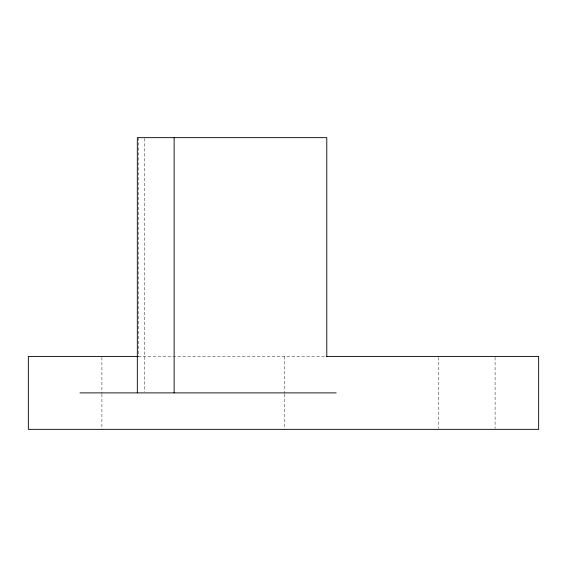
<?xml version="1.0" encoding="UTF-8"?>
<svg xmlns="http://www.w3.org/2000/svg" width="567" height="567" viewBox="0 0 567 567"><rect width="100%" height="100%" fill="white"/><g stroke="black" fill="none" stroke-linecap="round" stroke-linejoin="round"><path stroke-width="0.43" stroke-dasharray="2.83 2.13" d="M138.142 356.423L326.351 356.423M495.09 357.302L495.09 428.468M438.794 357.302L438.794 428.468M284.719 356.423L284.719 393.328M284.719 394.207L284.719 429.347M144.542 138.532L144.542 392.003M138.277 137.653L138.277 356.423M101.904 357.302L101.904 393.328M101.904 394.207L101.904 429.347"/><path stroke-width="0.85" d="M137.76 356.423L28.35 356.423L28.35 429.347L538.65 429.347L538.65 356.423L326.351 356.423M79.961 392.888L336.174 392.888M326.783 356.423L326.783 137.653L137.327 137.653L137.327 392.888M174.126 137.653L174.126 392.888"/></g></svg>
